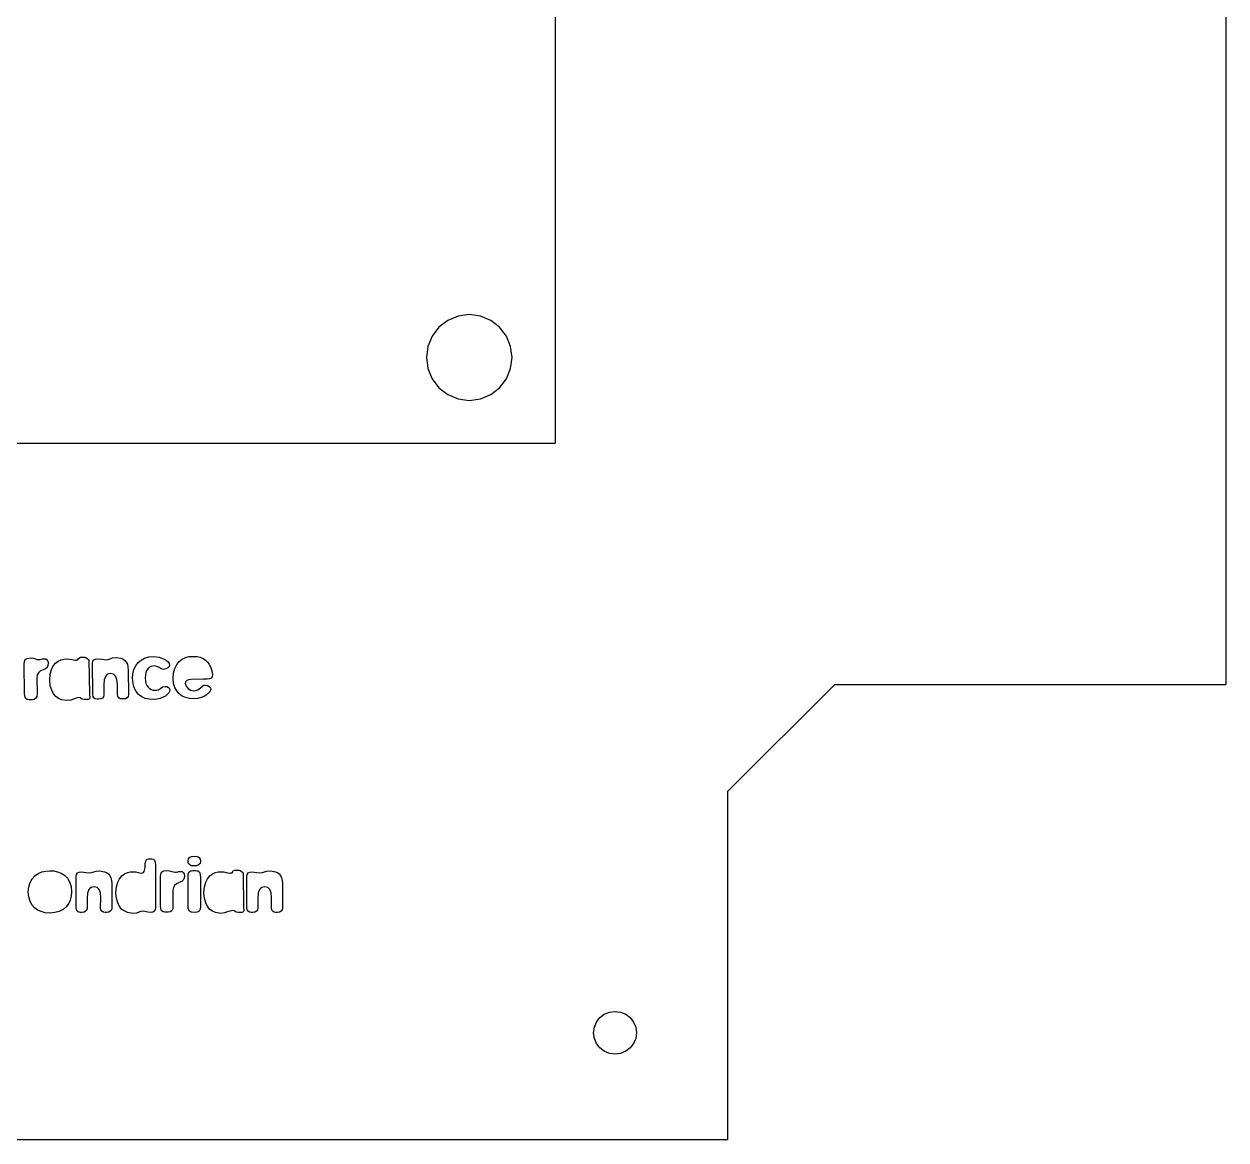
# Model space of a CAD drawing. Header units: metres. Extents: x -207 to 147, y 1162 to 1484.
# Drawn here: x 34.6 to 146.8, y 1162.2 to 1266.3 of the extents above; entities that cross this region are included whole.
import ezdxf

# ---------------------------------------------------------------- set-up
doc = ezdxf.new("R2010")
doc.units = ezdxf.units.M

msp = doc.modelspace()

# ---------------------------------------------------------------- linework, layer by layer
at = {"layer": 'COMPONENT0'}
for p, q in [((34.63, 1206.61, 0), (34.66, 1206.85, 0)), ((34.66, 1206.85, 0), (34.74, 1207.03, 0)), ((34.74, 1207.03, 0), (34.91, 1207.15, 0)), ((34.91, 1207.15, 0), (35.19, 1207.19, 0)), ((35.19, 1207.19, 0), (35.48, 1207.16, 0)), ((35.48, 1207.16, 0), (35.7, 1207.11, 0)), ((35.7, 1207.11, 0), (35.86, 1207.06, 0)), ((35.86, 1207.06, 0), (35.99, 1207.03, 0)), ((35.99, 1207.03, 0), (36.13, 1207.05, 0)), ((36.13, 1207.05, 0), (36.24, 1207.08, 0)), ((36.24, 1207.08, 0), (36.35, 1207.11, 0)), ((36.35, 1207.11, 0), (36.49, 1207.12, 0)), ((36.49, 1207.12, 0), (36.65, 1207.1, 0)), ((36.65, 1207.1, 0), (36.77, 1207.02, 0)), ((36.77, 1207.02, 0), (36.84, 1206.89, 0)), ((36.84, 1206.89, 0), (36.86, 1206.7, 0)), ((37.56, 1206.7, 0), (37.8, 1206.89, 0)), ((37.8, 1206.89, 0), (38.07, 1207.01, 0)), ((38.07, 1207.01, 0), (38.33, 1207.08, 0)), ((38.33, 1207.08, 0), (38.58, 1207.1, 0)), ((38.58, 1207.1, 0), (38.86, 1207.08, 0)), ((38.86, 1207.08, 0), (39.07, 1207.05, 0)), ((39.07, 1207.05, 0), (39.24, 1207.01, 0)), ((39.24, 1207.01, 0), (39.43, 1206.99, 0)), ((39.43, 1206.99, 0), (39.48, 1206.99, 0)), ((39.48, 1206.99, 0), (39.56, 1207, 0)), ((39.56, 1207, 0), (39.63, 1207.02, 0)), ((39.63, 1207.02, 0), (39.66, 1207.04, 0)), ((39.66, 1207.04, 0), (39.68, 1207.13, 0)), ((39.68, 1207.13, 0), (39.74, 1207.18, 0)), ((39.74, 1207.18, 0), (39.88, 1207.25, 0)), ((39.88, 1207.25, 0), (39.99, 1207.27, 0)), ((39.99, 1207.27, 0), (40.3, 1207.27, 0)), ((40.3, 1207.27, 0), (40.39, 1207.23, 0)), ((40.39, 1207.23, 0), (40.51, 1207.13, 0)), ((40.51, 1207.13, 0), (40.61, 1207.05, 0)), ((40.61, 1207.05, 0), (40.66, 1207.03, 0)), ((40.66, 1207.03, 0), (40.73, 1203.79, 0)), ((41.01, 1206.69, 0), (41.04, 1206.88, 0)), ((41.04, 1206.88, 0), (41.13, 1207.01, 0)), ((41.13, 1207.01, 0), (41.29, 1207.09, 0)), ((41.29, 1207.09, 0), (41.52, 1207.12, 0)), ((41.52, 1207.12, 0), (41.91, 1207.07, 0)), ((41.91, 1207.07, 0), (42.24, 1207.02, 0)), ((42.24, 1207.02, 0), (42.46, 1207.06, 0)), ((42.46, 1207.06, 0), (42.66, 1207.12, 0)), ((42.66, 1207.12, 0), (42.89, 1207.19, 0)), ((42.89, 1207.19, 0), (43.22, 1207.22, 0)), ((43.22, 1207.22, 0), (43.67, 1207.16, 0)), ((43.67, 1207.16, 0), (43.86, 1207.08, 0)), ((43.86, 1207.08, 0), (44.03, 1206.96, 0)), ((44.03, 1206.96, 0), (44.16, 1206.81, 0)), ((45.26, 1206.75, 0), (45.54, 1206.99, 0)), ((45.54, 1206.99, 0), (45.87, 1207.17, 0)), ((45.87, 1207.17, 0), (46.25, 1207.29, 0)), ((46.25, 1207.29, 0), (46.68, 1207.33, 0)), ((46.68, 1207.33, 0), (47.22, 1207.26, 0)), ((47.22, 1207.26, 0), (47.71, 1207.08, 0)), ((47.71, 1207.08, 0), (47.9, 1206.96, 0)), ((47.9, 1206.96, 0), (48.06, 1206.82, 0)), ((48.87, 1206.57, 0), (49.1, 1206.86, 0)), ((49.1, 1206.86, 0), (49.38, 1207.08, 0)), ((49.38, 1207.08, 0), (49.69, 1207.22, 0)), ((49.69, 1207.22, 0), (50.03, 1207.31, 0)), ((50.03, 1207.31, 0), (50.38, 1207.34, 0)), ((50.38, 1207.34, 0), (50.76, 1207.32, 0)), ((50.76, 1207.32, 0), (51.07, 1207.25, 0)), ((51.07, 1207.25, 0), (51.34, 1207.13, 0)), ((51.34, 1207.13, 0), (51.56, 1206.97, 0)), ((51.56, 1206.97, 0), (51.75, 1206.8, 0)), ((34.66, 1203.87, 0), (34.63, 1206.61, 0)), ((35.96, 1205.8, 0), (35.85, 1205.6, 0)), ((36.14, 1205.97, 0), (35.96, 1205.8, 0)), ((36.39, 1206.08, 0), (36.14, 1205.97, 0)), ((36.63, 1206.18, 0), (36.39, 1206.08, 0)), ((36.77, 1206.31, 0), (36.63, 1206.18, 0)), ((36.84, 1206.47, 0), (36.77, 1206.31, 0)), ((36.86, 1206.7, 0), (36.84, 1206.47, 0)), ((37.06, 1205.67, 0), (37.17, 1206.1, 0)), ((37.17, 1206.1, 0), (37.35, 1206.44, 0)), ((37.35, 1206.44, 0), (37.56, 1206.7, 0)), ((41.04, 1203.79, 0), (41.01, 1206.69, 0)), ((42.69, 1205.74, 0), (42.41, 1205.67, 0)), ((42.97, 1205.68, 0), (42.69, 1205.74, 0)), ((44.16, 1206.81, 0), (44.26, 1206.61, 0)), ((44.26, 1206.61, 0), (44.32, 1206.36, 0)), ((44.32, 1206.36, 0), (44.34, 1206.06, 0)), ((44.34, 1206.06, 0), (44.36, 1203.78, 0)), ((44.77, 1205.71, 0), (44.88, 1206.1, 0)), ((44.88, 1206.1, 0), (45.04, 1206.45, 0)), ((45.04, 1206.45, 0), (45.26, 1206.75, 0)), ((46, 1205.85, 0), (45.94, 1205.61, 0)), ((46.09, 1206.05, 0), (46, 1205.85, 0)), ((46.2, 1206.2, 0), (46.09, 1206.05, 0)), ((46.33, 1206.32, 0), (46.2, 1206.2, 0)), ((46.48, 1206.39, 0), (46.33, 1206.32, 0)), ((46.76, 1206.45, 0), (46.48, 1206.39, 0)), ((47.02, 1206.4, 0), (46.76, 1206.45, 0)), ((47.23, 1206.29, 0), (47.02, 1206.4, 0)), ((47.43, 1206.17, 0), (47.23, 1206.29, 0)), ((47.64, 1206.12, 0), (47.43, 1206.17, 0)), ((47.86, 1206.16, 0), (47.64, 1206.12, 0)), ((48.04, 1206.26, 0), (47.86, 1206.16, 0)), ((48.16, 1206.4, 0), (48.04, 1206.26, 0)), ((48.06, 1206.82, 0), (48.16, 1206.68, 0)), ((48.16, 1206.68, 0), (48.19, 1206.54, 0)), ((48.19, 1206.54, 0), (48.16, 1206.4, 0)), ((48.54, 1205.26, 0), (48.58, 1205.78, 0)), ((48.58, 1205.78, 0), (48.69, 1206.21, 0)), ((48.69, 1206.21, 0), (48.87, 1206.57, 0)), ((51.75, 1206.8, 0), (51.89, 1206.6, 0)), ((51.89, 1206.6, 0), (52.08, 1206.21, 0)), ((52.08, 1206.21, 0), (52.18, 1205.86, 0)), ((52.18, 1205.86, 0), (52.2, 1205.63, 0)), ((35.85, 1205.6, 0), (35.82, 1205.36, 0)), ((35.82, 1205.36, 0), (35.83, 1203.85, 0)), ((37.03, 1205.14, 0), (37.06, 1205.67, 0)), ((37.07, 1204.6, 0), (37.03, 1205.14, 0)), ((42.1, 1205.14, 0), (42.06, 1204.68, 0)), ((42.06, 1204.68, 0), (42.06, 1203.75, 0)), ((42.21, 1205.47, 0), (42.1, 1205.14, 0)), ((42.3, 1205.59, 0), (42.21, 1205.47, 0)), ((42.41, 1205.67, 0), (42.3, 1205.59, 0)), ((43.17, 1205.49, 0), (42.97, 1205.68, 0)), ((43.29, 1205.18, 0), (43.17, 1205.49, 0)), ((43.33, 1204.73, 0), (43.29, 1205.18, 0)), ((43.33, 1203.77, 0), (43.33, 1204.73, 0)), ((44.74, 1205.29, 0), (44.77, 1205.71, 0)), ((44.79, 1204.82, 0), (44.74, 1205.29, 0)), ((44.9, 1204.41, 0), (44.79, 1204.82, 0)), ((45.94, 1205.61, 0), (45.92, 1205.31, 0)), ((45.92, 1205.31, 0), (45.99, 1204.81, 0)), ((45.99, 1204.81, 0), (46.07, 1204.62, 0)), ((46.07, 1204.62, 0), (46.19, 1204.45, 0)), ((48.58, 1204.82, 0), (48.54, 1205.26, 0)), ((48.69, 1204.44, 0), (48.58, 1204.82, 0)), ((49.7, 1204.97, 0), (49.67, 1204.8, 0)), ((49.67, 1204.8, 0), (49.74, 1204.56, 0)), ((49.8, 1205.09, 0), (49.7, 1204.97, 0)), ((49.96, 1205.16, 0), (49.8, 1205.09, 0)), ((50.18, 1205.19, 0), (49.96, 1205.16, 0)), ((51.37, 1205.2, 0), (50.18, 1205.19, 0)), ((51.3, 1204.58, 0), (51.42, 1204.64, 0)), ((51.71, 1205.2, 0), (51.37, 1205.2, 0)), ((51.42, 1204.64, 0), (51.55, 1204.66, 0)), ((51.55, 1204.66, 0), (51.73, 1204.62, 0)), ((51.93, 1205.23, 0), (51.71, 1205.2, 0)), ((51.73, 1204.62, 0), (51.89, 1204.53, 0)), ((52.09, 1205.29, 0), (51.93, 1205.23, 0)), ((52.17, 1205.42, 0), (52.09, 1205.29, 0)), ((52.2, 1205.63, 0), (52.17, 1205.42, 0)), ((34.69, 1203.61, 0), (34.66, 1203.87, 0)), ((34.77, 1203.43, 0), (34.69, 1203.61, 0)), ((35.81, 1203.6, 0), (35.72, 1203.43, 0)), ((35.83, 1203.85, 0), (35.81, 1203.6, 0)), ((37.2, 1204.17, 0), (37.07, 1204.6, 0)), ((37.38, 1203.84, 0), (37.2, 1204.17, 0)), ((37.6, 1203.58, 0), (37.38, 1203.84, 0)), ((37.85, 1203.4, 0), (37.6, 1203.58, 0)), ((39.72, 1203.49, 0), (39.47, 1203.45, 0)), ((39.85, 1203.46, 0), (39.72, 1203.49, 0)), ((40.73, 1203.79, 0), (40.75, 1203.51, 0)), ((40.75, 1203.51, 0), (40.73, 1203.37, 0)), ((41.07, 1203.58, 0), (41.04, 1203.79, 0)), ((41.15, 1203.44, 0), (41.07, 1203.58, 0)), ((42.03, 1203.57, 0), (41.93, 1203.44, 0)), ((42.06, 1203.75, 0), (42.03, 1203.57, 0)), ((43.36, 1203.58, 0), (43.33, 1203.77, 0)), ((43.45, 1203.46, 0), (43.36, 1203.58, 0)), ((44.33, 1203.59, 0), (44.23, 1203.46, 0)), ((44.36, 1203.78, 0), (44.33, 1203.59, 0)), ((45.08, 1204.07, 0), (44.9, 1204.41, 0)), ((45.31, 1203.79, 0), (45.08, 1204.07, 0)), ((45.6, 1203.57, 0), (45.31, 1203.79, 0)), ((45.93, 1203.42, 0), (45.6, 1203.57, 0)), ((46.19, 1204.45, 0), (46.32, 1204.33, 0)), ((46.32, 1204.33, 0), (46.48, 1204.24, 0)), ((46.48, 1204.24, 0), (46.64, 1204.18, 0)), ((46.64, 1204.18, 0), (46.82, 1204.17, 0)), ((46.82, 1204.17, 0), (47.02, 1204.18, 0)), ((47.02, 1204.18, 0), (47.16, 1204.23, 0)), ((47.16, 1204.23, 0), (47.36, 1204.35, 0)), ((47.81, 1203.63, 0), (47.33, 1203.4, 0)), ((47.36, 1204.35, 0), (47.54, 1204.48, 0)), ((47.54, 1204.48, 0), (47.79, 1204.54, 0)), ((47.79, 1204.54, 0), (47.95, 1204.52, 0)), ((47.99, 1203.77, 0), (47.81, 1203.63, 0)), ((47.95, 1204.52, 0), (48.09, 1204.44, 0)), ((48.12, 1203.92, 0), (47.99, 1203.77, 0)), ((48.09, 1204.44, 0), (48.19, 1204.33, 0)), ((48.2, 1204.06, 0), (48.12, 1203.92, 0)), ((48.19, 1204.33, 0), (48.23, 1204.18, 0)), ((48.23, 1204.18, 0), (48.2, 1204.06, 0)), ((48.87, 1204.11, 0), (48.69, 1204.44, 0)), ((49.09, 1203.84, 0), (48.87, 1204.11, 0)), ((49.37, 1203.63, 0), (49.09, 1203.84, 0)), ((49.69, 1203.49, 0), (49.37, 1203.63, 0)), ((50.05, 1203.4, 0), (49.69, 1203.49, 0)), ((49.74, 1204.56, 0), (49.92, 1204.35, 0)), ((49.92, 1204.35, 0), (50.16, 1204.19, 0)), ((50.16, 1204.19, 0), (50.44, 1204.13, 0)), ((50.44, 1204.13, 0), (50.66, 1204.16, 0)), ((50.66, 1204.16, 0), (50.83, 1204.22, 0)), ((51.15, 1203.49, 0), (50.82, 1203.4, 0)), ((50.83, 1204.22, 0), (51.09, 1204.4, 0)), ((51.09, 1204.4, 0), (51.3, 1204.58, 0)), ((51.43, 1203.6, 0), (51.15, 1203.49, 0)), ((51.66, 1203.74, 0), (51.43, 1203.6, 0)), ((51.96, 1204.04, 0), (51.66, 1203.74, 0)), ((51.89, 1204.53, 0), (52.01, 1204.41, 0)), ((52.05, 1204.28, 0), (51.96, 1204.04, 0)), ((52.01, 1204.41, 0), (52.05, 1204.28, 0)), ((34.9, 1203.32, 0), (34.77, 1203.43, 0)), ((35.09, 1203.28, 0), (34.9, 1203.32, 0)), ((35.38, 1203.29, 0), (35.09, 1203.28, 0)), ((35.58, 1203.32, 0), (35.38, 1203.29, 0)), ((35.72, 1203.43, 0), (35.58, 1203.32, 0)), ((38.12, 1203.29, 0), (37.85, 1203.4, 0)), ((38.63, 1203.21, 0), (38.12, 1203.29, 0)), ((38.98, 1203.26, 0), (38.63, 1203.21, 0)), ((39.24, 1203.35, 0), (38.98, 1203.26, 0)), ((39.47, 1203.45, 0), (39.24, 1203.35, 0)), ((39.94, 1203.4, 0), (39.85, 1203.46, 0)), ((40.05, 1203.34, 0), (39.94, 1203.4, 0)), ((40.25, 1203.32, 0), (40.05, 1203.34, 0)), ((40.59, 1203.32, 0), (40.25, 1203.32, 0)), ((40.73, 1203.37, 0), (40.59, 1203.32, 0)), ((41.28, 1203.36, 0), (41.15, 1203.44, 0)), ((41.45, 1203.34, 0), (41.28, 1203.36, 0)), ((41.61, 1203.34, 0), (41.45, 1203.34, 0)), ((41.79, 1203.37, 0), (41.61, 1203.34, 0)), ((41.93, 1203.44, 0), (41.79, 1203.37, 0)), ((43.59, 1203.38, 0), (43.45, 1203.46, 0)), ((43.75, 1203.36, 0), (43.59, 1203.38, 0)), ((43.91, 1203.36, 0), (43.75, 1203.36, 0)), ((44.09, 1203.39, 0), (43.91, 1203.36, 0)), ((44.23, 1203.46, 0), (44.09, 1203.39, 0)), ((46.31, 1203.33, 0), (45.93, 1203.42, 0)), ((46.71, 1203.3, 0), (46.31, 1203.33, 0)), ((47.04, 1203.33, 0), (46.71, 1203.3, 0)), ((47.33, 1203.4, 0), (47.04, 1203.33, 0)), ((50.43, 1203.37, 0), (50.05, 1203.4, 0)), ((50.82, 1203.4, 0), (50.43, 1203.37, 0))]:
    msp.add_line(p, q, dxfattribs=at)
at = {"layer": 'COMPONENT1'}
for p, q in [((45.91, 1187.65, 0), (45.93, 1188, 0)), ((45.93, 1188, 0), (46.01, 1188.33, 0)), ((46.01, 1188.33, 0), (46.1, 1188.43, 0)), ((46.1, 1188.43, 0), (46.25, 1188.46, 0)), ((46.25, 1188.46, 0), (46.54, 1188.46, 0)), ((46.54, 1188.46, 0), (46.69, 1188.42, 0)), ((46.69, 1188.42, 0), (46.8, 1188.31, 0)), ((46.8, 1188.31, 0), (46.87, 1188.14, 0)), ((46.87, 1188.14, 0), (46.89, 1187.89, 0)), ((46.89, 1187.89, 0), (46.89, 1183.91, 0)), ((49.92, 1188.22, 0), (49.96, 1188.45, 0)), ((49.95, 1188.05, 0), (49.92, 1188.22, 0)), ((50.05, 1187.91, 0), (49.95, 1188.05, 0)), ((49.96, 1188.45, 0), (50.09, 1188.59, 0)), ((50.22, 1187.81, 0), (50.05, 1187.91, 0)), ((50.09, 1188.59, 0), (50.28, 1188.67, 0)), ((50.49, 1187.78, 0), (50.22, 1187.81, 0)), ((50.28, 1188.67, 0), (50.49, 1188.69, 0)), ((50.49, 1188.69, 0), (50.77, 1188.66, 0)), ((50.72, 1187.81, 0), (50.49, 1187.78, 0)), ((50.91, 1187.88, 0), (50.72, 1187.81, 0)), ((50.77, 1188.66, 0), (50.95, 1188.57, 0)), ((51.04, 1188.02, 0), (50.91, 1187.88, 0)), ((50.95, 1188.57, 0), (51.05, 1188.43, 0)), ((51.08, 1188.25, 0), (51.04, 1188.02, 0)), ((51.05, 1188.43, 0), (51.08, 1188.25, 0)), ((35.39, 1186.59, 0), (35.64, 1186.87, 0)), ((35.64, 1186.87, 0), (35.94, 1187.08, 0)), ((35.94, 1187.08, 0), (36.28, 1187.22, 0)), ((36.28, 1187.22, 0), (36.65, 1187.31, 0)), ((36.65, 1187.31, 0), (37.03, 1187.34, 0)), ((37.03, 1187.34, 0), (37.39, 1187.32, 0)), ((37.39, 1187.32, 0), (37.74, 1187.24, 0)), ((37.74, 1187.24, 0), (38.09, 1187.1, 0)), ((38.09, 1187.1, 0), (38.4, 1186.91, 0)), ((38.4, 1186.91, 0), (38.66, 1186.64, 0)), ((39.48, 1186.81, 0), (39.51, 1186.99, 0)), ((39.48, 1183.91, 0), (39.48, 1186.81, 0)), ((39.51, 1186.99, 0), (39.6, 1187.13, 0)), ((39.6, 1187.13, 0), (39.76, 1187.21, 0)), ((39.76, 1187.21, 0), (39.99, 1187.23, 0)), ((39.99, 1187.23, 0), (40.38, 1187.18, 0)), ((40.38, 1187.18, 0), (40.71, 1187.13, 0)), ((40.71, 1187.13, 0), (40.93, 1187.16, 0)), ((40.93, 1187.16, 0), (41.13, 1187.23, 0)), ((41.13, 1187.23, 0), (41.36, 1187.29, 0)), ((41.36, 1187.29, 0), (41.69, 1187.32, 0)), ((41.69, 1187.32, 0), (42.14, 1187.25, 0)), ((42.14, 1187.25, 0), (42.33, 1187.17, 0)), ((42.33, 1187.17, 0), (42.5, 1187.05, 0)), ((42.5, 1187.05, 0), (42.63, 1186.9, 0)), ((42.63, 1186.9, 0), (42.72, 1186.69, 0)), ((42.72, 1186.69, 0), (42.78, 1186.44, 0)), ((43.53, 1186.59, 0), (43.75, 1186.85, 0)), ((43.75, 1186.85, 0), (43.99, 1187.04, 0)), ((43.99, 1187.04, 0), (44.26, 1187.16, 0)), ((44.26, 1187.16, 0), (44.52, 1187.22, 0)), ((44.52, 1187.22, 0), (44.77, 1187.24, 0)), ((44.77, 1187.24, 0), (45.05, 1187.22, 0)), ((45.05, 1187.22, 0), (45.26, 1187.18, 0)), ((45.26, 1187.18, 0), (45.43, 1187.14, 0)), ((45.43, 1187.14, 0), (45.62, 1187.12, 0)), ((45.62, 1187.12, 0), (45.76, 1187.16, 0)), ((45.76, 1187.16, 0), (45.84, 1187.27, 0)), ((45.84, 1187.27, 0), (45.91, 1187.65, 0)), ((47.35, 1186.79, 0), (47.37, 1187.03, 0)), ((47.35, 1184.05, 0), (47.35, 1186.79, 0)), ((47.37, 1187.03, 0), (47.46, 1187.21, 0)), ((47.46, 1187.21, 0), (47.63, 1187.32, 0)), ((47.63, 1187.32, 0), (47.9, 1187.36, 0)), ((47.9, 1187.36, 0), (48.2, 1187.33, 0)), ((48.2, 1187.33, 0), (48.41, 1187.28, 0)), ((48.41, 1187.28, 0), (48.58, 1187.22, 0)), ((48.58, 1187.22, 0), (48.71, 1187.2, 0)), ((48.71, 1187.2, 0), (48.85, 1187.21, 0)), ((48.85, 1187.21, 0), (48.96, 1187.24, 0)), ((48.96, 1187.24, 0), (49.07, 1187.27, 0)), ((49.07, 1187.27, 0), (49.21, 1187.28, 0)), ((49.21, 1187.28, 0), (49.37, 1187.26, 0)), ((49.37, 1187.26, 0), (49.48, 1187.18, 0)), ((49.48, 1187.18, 0), (49.55, 1187.05, 0)), ((49.55, 1187.05, 0), (49.58, 1186.86, 0)), ((49.58, 1186.86, 0), (49.55, 1186.63, 0)), ((49.92, 1186.83, 0), (49.95, 1187.05, 0)), ((49.92, 1184.09, 0), (49.92, 1186.83, 0)), ((49.95, 1187.05, 0), (50.04, 1187.22, 0)), ((50.04, 1187.22, 0), (50.18, 1187.32, 0)), ((50.18, 1187.32, 0), (50.36, 1187.36, 0)), ((50.36, 1187.36, 0), (50.63, 1187.36, 0)), ((50.63, 1187.36, 0), (50.83, 1187.32, 0)), ((50.83, 1187.32, 0), (50.98, 1187.2, 0)), ((50.98, 1187.2, 0), (51.07, 1187, 0)), ((51.07, 1187, 0), (51.09, 1186.71, 0)), ((51.09, 1186.71, 0), (51.09, 1183.97, 0)), ((51.74, 1186.59, 0), (51.96, 1186.85, 0)), ((51.96, 1186.85, 0), (52.2, 1187.04, 0)), ((52.2, 1187.04, 0), (52.47, 1187.16, 0)), ((52.47, 1187.16, 0), (52.73, 1187.22, 0)), ((52.73, 1187.22, 0), (52.98, 1187.24, 0)), ((52.98, 1187.24, 0), (53.26, 1187.22, 0)), ((53.26, 1187.22, 0), (53.47, 1187.18, 0)), ((53.47, 1187.18, 0), (53.65, 1187.14, 0)), ((53.65, 1187.14, 0), (53.83, 1187.12, 0)), ((53.83, 1187.12, 0), (53.88, 1187.12, 0)), ((53.88, 1187.12, 0), (53.96, 1187.13, 0)), ((53.96, 1187.13, 0), (54.03, 1187.15, 0)), ((54.03, 1187.15, 0), (54.06, 1187.18, 0)), ((54.06, 1187.18, 0), (54.09, 1187.26, 0)), ((54.09, 1187.26, 0), (54.14, 1187.32, 0)), ((54.14, 1187.32, 0), (54.28, 1187.38, 0)), ((54.28, 1187.38, 0), (54.39, 1187.4, 0)), ((54.39, 1187.4, 0), (54.7, 1187.4, 0)), ((54.7, 1187.4, 0), (54.79, 1187.35, 0)), ((54.79, 1187.35, 0), (54.91, 1187.26, 0)), ((54.91, 1187.26, 0), (55.02, 1187.17, 0)), ((55.02, 1187.17, 0), (55.06, 1187.15, 0)), ((55.06, 1187.15, 0), (55.1, 1183.91, 0)), ((55.41, 1186.81, 0), (55.44, 1186.99, 0)), ((55.41, 1183.91, 0), (55.41, 1186.81, 0)), ((55.44, 1186.99, 0), (55.53, 1187.13, 0)), ((55.53, 1187.13, 0), (55.69, 1187.21, 0)), ((55.69, 1187.21, 0), (55.92, 1187.23, 0)), ((55.92, 1187.23, 0), (56.31, 1187.18, 0)), ((56.31, 1187.18, 0), (56.64, 1187.13, 0)), ((56.64, 1187.13, 0), (56.86, 1187.16, 0)), ((56.86, 1187.16, 0), (57.06, 1187.23, 0)), ((57.06, 1187.23, 0), (57.29, 1187.29, 0)), ((57.29, 1187.29, 0), (57.62, 1187.32, 0)), ((57.62, 1187.32, 0), (58.07, 1187.25, 0)), ((58.07, 1187.25, 0), (58.26, 1187.17, 0)), ((58.26, 1187.17, 0), (58.43, 1187.05, 0)), ((58.43, 1187.05, 0), (58.56, 1186.9, 0)), ((58.56, 1186.9, 0), (58.66, 1186.69, 0)), ((58.66, 1186.69, 0), (58.71, 1186.44, 0)), ((35.02, 1185.36, 0), (35.07, 1185.84, 0)), ((35.07, 1185.84, 0), (35.19, 1186.25, 0)), ((35.19, 1186.25, 0), (35.39, 1186.59, 0)), ((38.66, 1186.64, 0), (38.87, 1186.3, 0)), ((38.87, 1186.3, 0), (39.01, 1185.88, 0)), ((39.01, 1185.88, 0), (39.06, 1185.38, 0)), ((40.67, 1185.58, 0), (40.55, 1185.25, 0)), ((40.76, 1185.69, 0), (40.67, 1185.58, 0)), ((40.87, 1185.78, 0), (40.76, 1185.69, 0)), ((41.15, 1185.84, 0), (40.87, 1185.78, 0)), ((41.43, 1185.78, 0), (41.15, 1185.84, 0)), ((41.62, 1185.59, 0), (41.43, 1185.78, 0)), ((41.74, 1185.27, 0), (41.62, 1185.59, 0)), ((42.78, 1186.44, 0), (42.8, 1186.15, 0)), ((42.8, 1186.15, 0), (42.8, 1183.86, 0)), ((43.2, 1185.29, 0), (43.24, 1185.83, 0)), ((43.24, 1185.83, 0), (43.36, 1186.26, 0)), ((43.36, 1186.26, 0), (43.53, 1186.59, 0)), ((48.56, 1185.76, 0), (48.52, 1185.53, 0)), ((48.66, 1185.97, 0), (48.56, 1185.76, 0)), ((48.84, 1186.13, 0), (48.66, 1185.97, 0)), ((49.09, 1186.24, 0), (48.84, 1186.13, 0)), ((49.34, 1186.34, 0), (49.09, 1186.24, 0)), ((49.48, 1186.46, 0), (49.34, 1186.34, 0)), ((49.55, 1186.63, 0), (49.48, 1186.46, 0)), ((51.41, 1185.29, 0), (51.45, 1185.83, 0)), ((51.45, 1185.83, 0), (51.57, 1186.26, 0)), ((51.57, 1186.26, 0), (51.74, 1186.59, 0)), ((56.6, 1185.58, 0), (56.48, 1185.25, 0)), ((56.69, 1185.69, 0), (56.6, 1185.58, 0)), ((56.8, 1185.78, 0), (56.69, 1185.69, 0)), ((57.08, 1185.84, 0), (56.8, 1185.78, 0)), ((57.36, 1185.78, 0), (57.08, 1185.84, 0)), ((57.55, 1185.59, 0), (57.36, 1185.78, 0)), ((57.67, 1185.27, 0), (57.55, 1185.59, 0)), ((58.71, 1186.44, 0), (58.73, 1186.15, 0)), ((58.73, 1186.15, 0), (58.73, 1183.86, 0)), ((35.06, 1184.91, 0), (35.02, 1185.36, 0)), ((35.18, 1184.51, 0), (35.06, 1184.91, 0)), ((35.36, 1184.17, 0), (35.18, 1184.51, 0)), ((38.93, 1184.59, 0), (38.77, 1184.25, 0)), ((39.02, 1184.97, 0), (38.93, 1184.59, 0)), ((39.06, 1185.38, 0), (39.02, 1184.97, 0)), ((40.51, 1184.79, 0), (40.5, 1183.86, 0)), ((40.55, 1185.25, 0), (40.51, 1184.79, 0)), ((41.78, 1184.83, 0), (41.74, 1185.27, 0)), ((41.77, 1183.86, 0), (41.78, 1184.83, 0)), ((43.24, 1184.76, 0), (43.2, 1185.29, 0)), ((43.36, 1184.33, 0), (43.24, 1184.76, 0)), ((48.52, 1185.53, 0), (48.52, 1184.02, 0)), ((51.45, 1184.76, 0), (51.41, 1185.29, 0)), ((51.57, 1184.33, 0), (51.45, 1184.76, 0)), ((56.44, 1184.79, 0), (56.43, 1183.86, 0)), ((56.48, 1185.25, 0), (56.44, 1184.79, 0)), ((57.71, 1184.83, 0), (57.67, 1185.27, 0)), ((57.7, 1183.86, 0), (57.71, 1184.83, 0)), ((35.6, 1183.89, 0), (35.36, 1184.17, 0)), ((35.88, 1183.67, 0), (35.6, 1183.89, 0)), ((36.22, 1183.52, 0), (35.88, 1183.67, 0)), ((36.6, 1183.42, 0), (36.22, 1183.52, 0)), ((37, 1183.39, 0), (36.6, 1183.42, 0)), ((37.48, 1183.43, 0), (37, 1183.39, 0)), ((37.9, 1183.54, 0), (37.48, 1183.43, 0)), ((38.26, 1183.72, 0), (37.9, 1183.54, 0)), ((38.55, 1183.96, 0), (38.26, 1183.72, 0)), ((38.77, 1184.25, 0), (38.55, 1183.96, 0)), ((39.5, 1183.7, 0), (39.48, 1183.91, 0)), ((39.59, 1183.56, 0), (39.5, 1183.7, 0)), ((39.72, 1183.48, 0), (39.59, 1183.56, 0)), ((39.89, 1183.45, 0), (39.72, 1183.48, 0)), ((40.05, 1183.45, 0), (39.89, 1183.45, 0)), ((40.22, 1183.48, 0), (40.05, 1183.45, 0)), ((40.37, 1183.55, 0), (40.22, 1183.48, 0)), ((40.47, 1183.68, 0), (40.37, 1183.55, 0)), ((40.5, 1183.86, 0), (40.47, 1183.68, 0)), ((41.8, 1183.68, 0), (41.77, 1183.86, 0)), ((41.89, 1183.55, 0), (41.8, 1183.68, 0)), ((42.02, 1183.48, 0), (41.89, 1183.55, 0)), ((42.18, 1183.45, 0), (42.02, 1183.48, 0)), ((42.35, 1183.45, 0), (42.18, 1183.45, 0)), ((42.52, 1183.48, 0), (42.35, 1183.45, 0)), ((42.67, 1183.55, 0), (42.52, 1183.48, 0)), ((42.77, 1183.68, 0), (42.67, 1183.55, 0)), ((42.8, 1183.86, 0), (42.77, 1183.68, 0)), ((43.54, 1183.99, 0), (43.36, 1184.33, 0)), ((43.76, 1183.73, 0), (43.54, 1183.99, 0)), ((44.01, 1183.55, 0), (43.76, 1183.73, 0)), ((44.27, 1183.44, 0), (44.01, 1183.55, 0)), ((44.78, 1183.36, 0), (44.27, 1183.44, 0)), ((45.11, 1183.39, 0), (44.78, 1183.36, 0)), ((45.32, 1183.46, 0), (45.11, 1183.39, 0)), ((45.51, 1183.53, 0), (45.32, 1183.46, 0)), ((45.74, 1183.56, 0), (45.51, 1183.53, 0)), ((45.89, 1183.54, 0), (45.74, 1183.56, 0)), ((46.02, 1183.5, 0), (45.89, 1183.54, 0)), ((46.18, 1183.46, 0), (46.02, 1183.5, 0)), ((46.41, 1183.44, 0), (46.18, 1183.46, 0)), ((46.63, 1183.47, 0), (46.41, 1183.44, 0)), ((46.78, 1183.56, 0), (46.63, 1183.47, 0)), ((46.86, 1183.71, 0), (46.78, 1183.56, 0)), ((46.89, 1183.91, 0), (46.86, 1183.71, 0)), ((47.37, 1183.79, 0), (47.35, 1184.05, 0)), ((47.45, 1183.61, 0), (47.37, 1183.79, 0)), ((47.59, 1183.5, 0), (47.45, 1183.61, 0)), ((47.77, 1183.46, 0), (47.59, 1183.5, 0)), ((48.07, 1183.46, 0), (47.77, 1183.46, 0)), ((48.26, 1183.49, 0), (48.07, 1183.46, 0)), ((48.41, 1183.6, 0), (48.26, 1183.49, 0)), ((48.49, 1183.77, 0), (48.41, 1183.6, 0)), ((48.52, 1184.02, 0), (48.49, 1183.77, 0)), ((49.95, 1183.81, 0), (49.92, 1184.09, 0)), ((50.03, 1183.61, 0), (49.95, 1183.81, 0)), ((50.2, 1183.48, 0), (50.03, 1183.61, 0)), ((50.51, 1183.44, 0), (50.2, 1183.48, 0)), ((50.76, 1183.48, 0), (50.51, 1183.44, 0)), ((50.95, 1183.58, 0), (50.76, 1183.48, 0)), ((51.06, 1183.74, 0), (50.95, 1183.58, 0)), ((51.09, 1183.97, 0), (51.06, 1183.74, 0)), ((51.75, 1183.99, 0), (51.57, 1184.33, 0)), ((51.97, 1183.73, 0), (51.75, 1183.99, 0)), ((52.22, 1183.55, 0), (51.97, 1183.73, 0)), ((52.48, 1183.44, 0), (52.22, 1183.55, 0)), ((52.99, 1183.35, 0), (52.48, 1183.44, 0)), ((53.34, 1183.4, 0), (52.99, 1183.35, 0)), ((53.61, 1183.49, 0), (53.34, 1183.4, 0)), ((53.84, 1183.58, 0), (53.61, 1183.49, 0)), ((54.09, 1183.62, 0), (53.84, 1183.58, 0)), ((54.22, 1183.59, 0), (54.09, 1183.62, 0)), ((54.31, 1183.53, 0), (54.22, 1183.59, 0)), ((54.42, 1183.47, 0), (54.31, 1183.53, 0)), ((54.62, 1183.44, 0), (54.42, 1183.47, 0)), ((54.95, 1183.45, 0), (54.62, 1183.44, 0)), ((55.09, 1183.49, 0), (54.95, 1183.45, 0)), ((55.12, 1183.63, 0), (55.09, 1183.49, 0)), ((55.1, 1183.91, 0), (55.12, 1183.63, 0)), ((55.43, 1183.7, 0), (55.41, 1183.91, 0)), ((55.52, 1183.56, 0), (55.43, 1183.7, 0)), ((55.65, 1183.48, 0), (55.52, 1183.56, 0)), ((55.82, 1183.45, 0), (55.65, 1183.48, 0)), ((55.98, 1183.45, 0), (55.82, 1183.45, 0)), ((56.15, 1183.48, 0), (55.98, 1183.45, 0)), ((56.3, 1183.55, 0), (56.15, 1183.48, 0)), ((56.4, 1183.68, 0), (56.3, 1183.55, 0)), ((56.43, 1183.86, 0), (56.4, 1183.68, 0)), ((57.73, 1183.68, 0), (57.7, 1183.86, 0)), ((57.82, 1183.55, 0), (57.73, 1183.68, 0)), ((57.95, 1183.48, 0), (57.82, 1183.55, 0)), ((58.11, 1183.45, 0), (57.95, 1183.48, 0)), ((58.28, 1183.45, 0), (58.11, 1183.45, 0)), ((58.45, 1183.48, 0), (58.28, 1183.45, 0)), ((58.6, 1183.55, 0), (58.45, 1183.48, 0)), ((58.7, 1183.68, 0), (58.6, 1183.55, 0)), ((58.73, 1183.86, 0), (58.7, 1183.68, 0))]:
    msp.add_line(p, q, dxfattribs=at)
at = {"layer": 'GROUP0'}
for p, q in [((146.77, 1443.22, 0), (146.78, 1204.72, 0)), ((84.17, 1367.22, 0), (84.17, 1227.22, 0)), ((74.17, 1238.68, 0), (73.34, 1238.05, 0)), ((75.13, 1239.08, 0), (74.17, 1238.68, 0)), ((76.17, 1239.22, 0), (75.13, 1239.08, 0)), ((77.21, 1239.08, 0), (76.17, 1239.22, 0)), ((78.17, 1238.68, 0), (77.21, 1239.08, 0)), ((79, 1238.05, 0), (78.17, 1238.68, 0)), ((72.71, 1237.22, 0), (72.31, 1236.26, 0)), ((73.34, 1238.05, 0), (72.71, 1237.22, 0)), ((79.63, 1237.22, 0), (79, 1238.05, 0)), ((80.03, 1236.26, 0), (79.63, 1237.22, 0)), ((72.31, 1236.26, 0), (72.17, 1235.22, 0)), ((80.17, 1235.22, 0), (80.03, 1236.26, 0)), ((72.17, 1235.22, 0), (72.31, 1234.19, 0)), ((80.03, 1234.19, 0), (80.17, 1235.22, 0)), ((72.31, 1234.19, 0), (72.71, 1233.22, 0)), ((79.63, 1233.22, 0), (80.03, 1234.19, 0)), ((72.71, 1233.22, 0), (73.34, 1232.39, 0)), ((79, 1232.39, 0), (79.63, 1233.22, 0)), ((73.34, 1232.39, 0), (74.17, 1231.76, 0)), ((74.17, 1231.76, 0), (75.13, 1231.36, 0)), ((77.21, 1231.36, 0), (78.17, 1231.76, 0)), ((78.17, 1231.76, 0), (79, 1232.39, 0)), ((75.13, 1231.36, 0), (76.17, 1231.22, 0)), ((76.17, 1231.22, 0), (77.21, 1231.36, 0)), ((-52.83, 1227.22, 0), (84.17, 1227.22, 0)), ((110.27, 1204.72, 0), (100.27, 1194.72, 0)), ((110.27, 1204.72, 0), (146.78, 1204.72, 0)), ((100.27, 1194.72, 0), (100.27, 1162.22, 0)), ((87.84, 1172.74, 0), (88.04, 1173.22, 0)), ((88.04, 1173.22, 0), (88.35, 1173.63, 0)), ((88.35, 1173.63, 0), (88.77, 1173.95, 0)), ((88.77, 1173.95, 0), (89.25, 1174.15, 0)), ((89.25, 1174.15, 0), (89.77, 1174.22, 0)), ((89.77, 1174.22, 0), (90.29, 1174.15, 0)), ((90.29, 1174.15, 0), (90.77, 1173.95, 0)), ((90.77, 1173.95, 0), (91.18, 1173.63, 0)), ((91.18, 1173.63, 0), (91.5, 1173.22, 0)), ((91.5, 1173.22, 0), (91.7, 1172.74, 0)), ((87.77, 1172.22, 0), (87.84, 1172.74, 0)), ((87.84, 1171.7, 0), (87.77, 1172.22, 0)), ((91.7, 1172.74, 0), (91.77, 1172.22, 0)), ((91.77, 1172.22, 0), (91.7, 1171.7, 0)), ((88.04, 1171.22, 0), (87.84, 1171.7, 0)), ((88.35, 1170.81, 0), (88.04, 1171.22, 0)), ((91.5, 1171.22, 0), (91.18, 1170.81, 0)), ((91.7, 1171.7, 0), (91.5, 1171.22, 0)), ((88.77, 1170.49, 0), (88.35, 1170.81, 0)), ((89.25, 1170.29, 0), (88.77, 1170.49, 0)), ((89.77, 1170.22, 0), (89.25, 1170.29, 0)), ((90.29, 1170.29, 0), (89.77, 1170.22, 0)), ((90.77, 1170.49, 0), (90.29, 1170.29, 0)), ((91.18, 1170.81, 0), (90.77, 1170.49, 0)), ((100.27, 1162.22, 0), (-160.73, 1162.22, 0))]:
    msp.add_line(p, q, dxfattribs=at)

doc.saveas('drawing.dxf')
